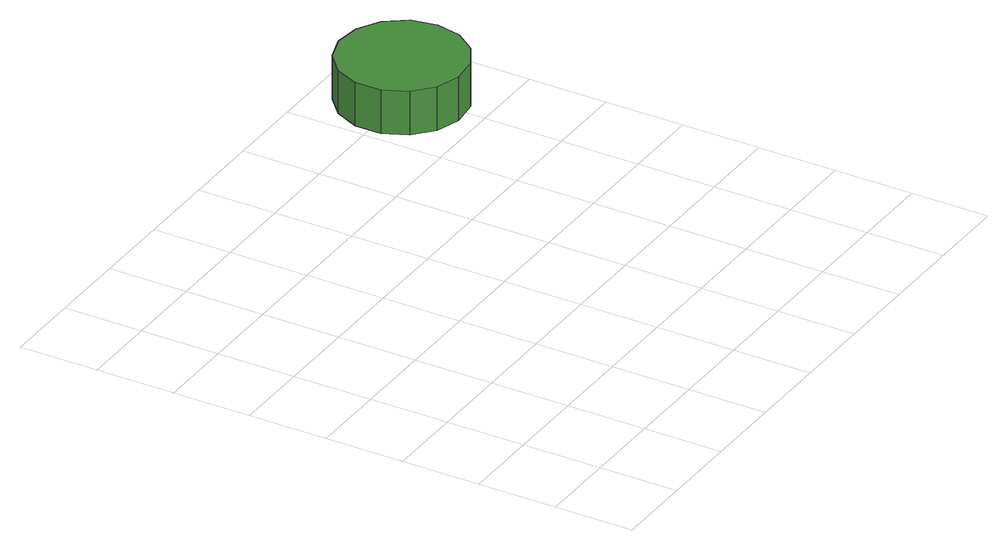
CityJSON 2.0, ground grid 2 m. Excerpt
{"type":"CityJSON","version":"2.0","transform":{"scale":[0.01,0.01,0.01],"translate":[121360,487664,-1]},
"CityObjects":{
"tree1":{"type":"SolitaryVegetationObject","attributes":{"function":"something"}},
"tree2":{"type":"SolitaryVegetationObject","attributes":{"function":"something"},"geometry":[{"type":"MultiSurface","lod":"1","boundaries":[[[0,1,2,3,4,5,6,7,8,9,10,11,12,13,14]],[[15,16,17,18,19,20,21,22,23,24,25,26,27,28,29]],[[0,29,28,1]],[[1,28,27,2]],[[2,27,26,3]],[[3,26,25,4]],[[4,25,24,5]],[[5,24,23,6]],[[6,23,22,7]],[[7,22,21,8]],[[8,21,20,9]],[[9,20,19,10]],[[10,19,18,11]],[[11,18,17,12]],[[12,17,16,13]],[[13,16,15,14]],[[14,15,29,0]]]}]}
},
"vertices":[
[1339,1204,191],[1326,1269,191],[1287,1322,191],[1230,1355,191],[1164,1362,191],[1102,1342,191],[1053,1298,191],[1026,1237,191],[1026,1171,191],[1053,1111,191],[1102,1067,191],[1164,1047,191],[1230,1054,191],[1287,1087,191],[1326,1140,191],[1326,1140,77],[1287,1087,77],[1230,1054,77],[1164,1047,77],[1102,1067,77],[1053,1111,77],[1026,1171,77],[1026,1237,77],[1053,1298,77],[1102,1342,77],[1164,1362,77],[1230,1355,77],[1287,1322,77],[1326,1269,77],[1339,1204,77]
]}
